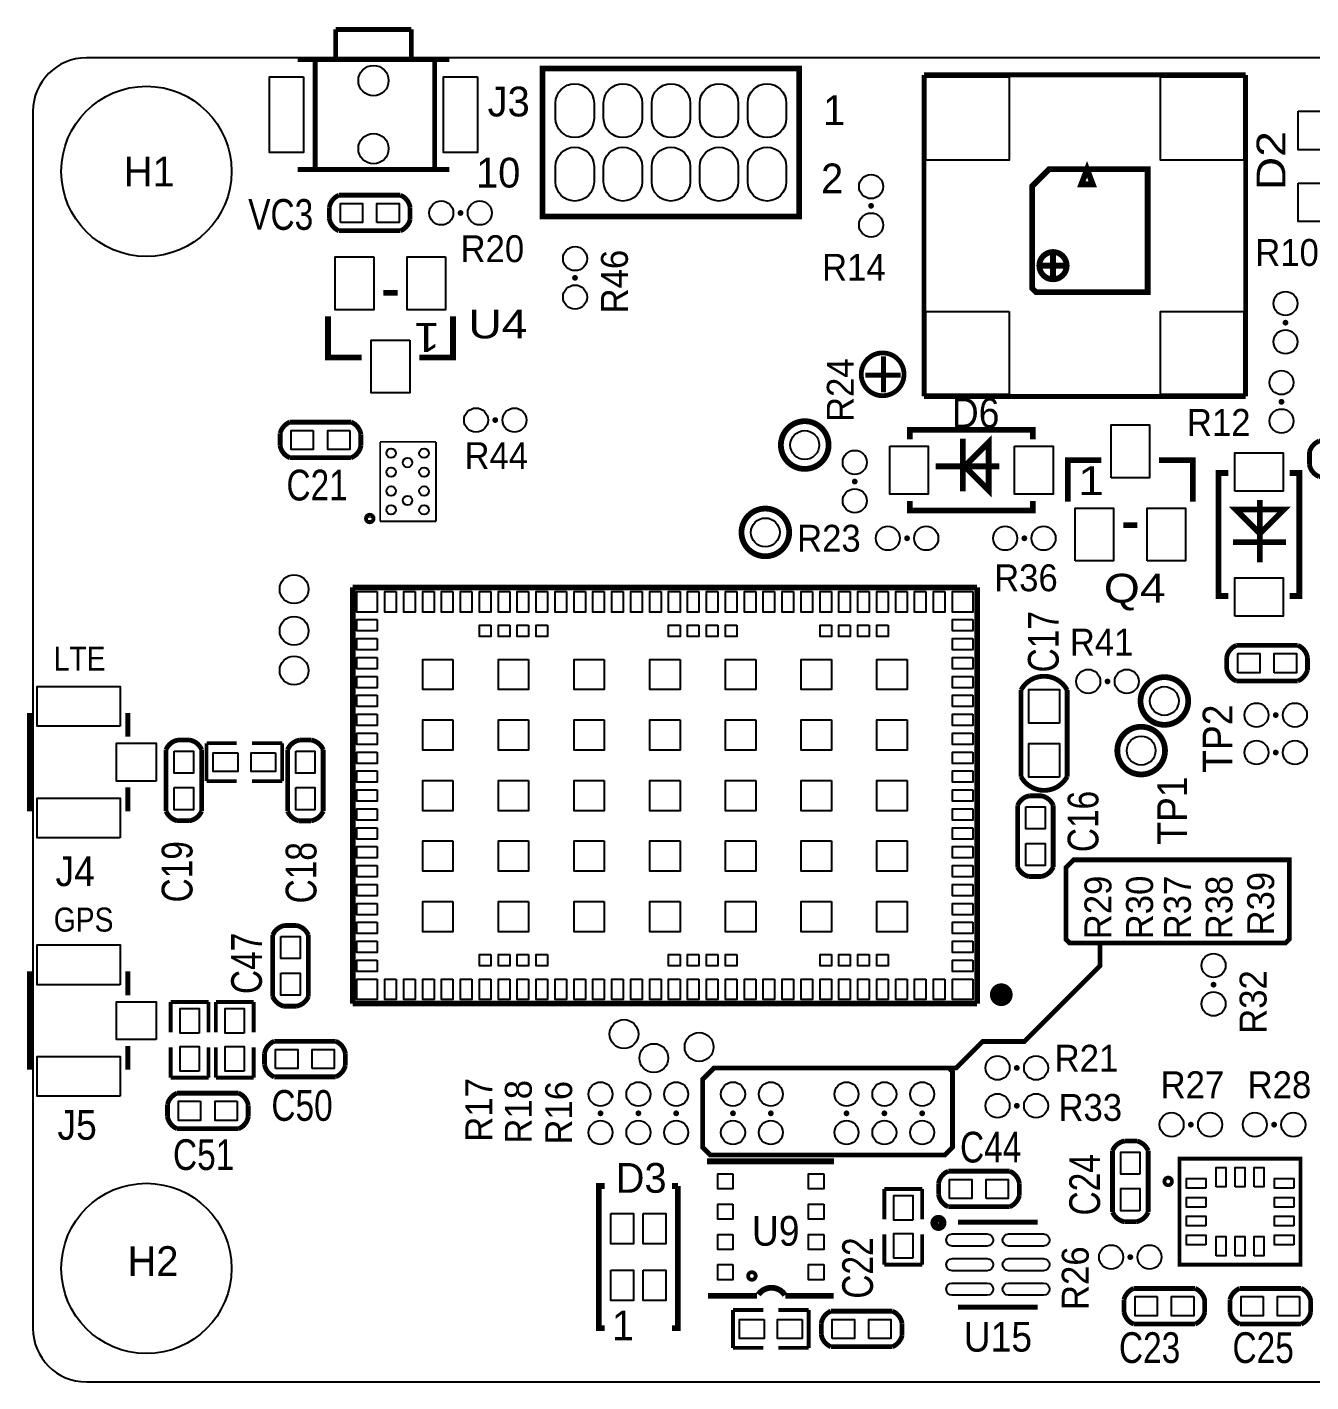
# Model space of a CAD drawing. Extents: x -0.2 to 54.2, y 0 to 35.8.
# Drawn here: x -0.15 to 33.77, y 0 to 35.81 of the extents above; entities that cross this region are included whole.
import ezdxf
from ezdxf.enums import TextEntityAlignment as Align

# ---------------------------------------------------------------- set-up
doc = ezdxf.new("R2010")
doc.units = 0
for name, color, linetype in [('BG_OUTLINE', 254, 'CONTINUOUS'), ('BG_SILKSCREEN_TOP', 6, 'CONTINUOUS'), ('PG_SILKSCREEN_TOP', 6, 'CONTINUOUS'), ('PIN_TOP', 92, 'CONTINUOUS'), ('RD_SILKSCREEN_TOP', 6, 'CONTINUOUS')]:
    doc.layers.add(name, color=color, linetype=linetype)

msp = doc.modelspace()

# ---------------------------------------------------------------- linework, layer by layer
at = {"layer": 'BG_OUTLINE'}
msp.add_lwpolyline([(1.414196, 0), (51.5858, 0, 0.414212), (52.999996, 1.414196), (52.999996, 33.58581, 0.414212), (51.5858, 35.000006), (1.414196, 35.000006, 0.414211), (0, 33.58581), (0, 1.414196, 0.414212)], format="xyb", close=True, dxfattribs=at)
at = {"layer": 'BG_SILKSCREEN_TOP', "const_width": 0.127}
for points in [[(27.299895, 13.599998), (27.499894, 13.799998), (33.199908, 13.799998), (33.199908, 11.700002), (33.099908, 11.600002), (27.399894, 11.600002), (27.299895, 11.700002), (27.299895, 13.599998)], [(24.200002, 8.300009), (24.400002, 8.300009), (25.099899, 9.000007), (26.199897, 9.000007), (28.199893, 11.000003), (28.199893, 11.600002)], [(17.69999, 8.000009), (17.69999, 6.199988), (17.89999, 5.999988), (24.100003, 5.999988), (24.300002, 6.199988), (24.300002, 8.200009), (24.200002, 8.300009), (17.999989, 8.300009), (17.69999, 8.000009)]]:
    msp.add_lwpolyline(points, dxfattribs=at)
at = {"layer": 'PG_SILKSCREEN_TOP'}
for points, const_width in [([(8.000009, 35.749992), (10.000005, 35.749992)], 0.127), ([(8.000009, 34.950095), (8.000009, 35.749992)], 0.127), ([(10.000005, 35.749992), (10.000005, 34.950095)], 0.127), ([(7.000011, 34.950095), (11.000003, 34.950095)], 0.127), ([(7.457211, 32.024599), (7.457211, 34.924695)], 0.127), ([(10.000005, 34.950095), (8.000009, 34.950095)], 0.127), ([(10.619003, 34.924695), (10.619003, 32.024599)], 0.127), ([(20.250912, 30.809209), (13.469112, 30.809209), (13.469112, 34.720809), (20.250912, 34.720809), (20.250912, 30.809209)], 0.1524), ([(23.550093, 34.549893), (32.049898, 34.549893)], 0.127), ([(23.550093, 26.050088), (23.550093, 34.549893)], 0.127), ([(32.049898, 34.549893), (32.049898, 26.050088)], 0.127), ([(11.000003, 32.049999), (7.000011, 32.049999)], 0.127), ([(26.406653, 31.507938), (26.406653, 28.907283), (26.506678, 28.807258), (29.457421, 28.807258), (29.457421, 32.058077), (26.856766, 32.058077), (26.406653, 31.607963), (26.406653, 31.507938)], 0.1524), ([(27.857018, 32.058077), (27.70698, 31.657976), (28.007056, 31.657976), (27.857018, 32.058077)], 0.1524), ([(26.956791, 29.857522), (26.956791, 29.207358)], 0.1524), ([(26.606703, 29.507434), (27.30688, 29.507434)], 0.1524), ([(9.636811, 28.7909), (9.260789, 28.7909)], 0.1524), ([(8.6868, 27.0764), (7.7978, 27.0764), (7.7978, 28.1686)], 0.1524), ([(11.0998, 28.1686), (11.0998, 27.0764), (10.2108, 27.0764)], 0.1524), ([(22.4774, 26.157809), (22.4774, 27.114094)], 0.127), ([(22.933101, 26.612901), (21.999397, 26.612901)], 0.127), ([(32.049898, 26.050088), (23.550093, 26.050088)], 0.127), ([(23.174401, 24.912803), (23.174401, 25.166803), (26.425601, 25.166803), (26.425601, 24.912803)], 0.1524), ([(10.650093, 24.849988), (9.17509, 24.849988)], 0.050013), ([(9.17509, 24.849988), (9.17509, 22.749993)], 0.050013), ([(10.650093, 22.749993), (10.650093, 24.849988)], 0.050013), ([(24.622201, 24.201603), (25.257201, 23.566603), (25.257201, 24.836603), (24.622201, 24.201603), (23.860201, 24.201603)], 0.1524), ([(24.571401, 23.541203), (24.571401, 24.938203)], 0.1524), ([(27.348993, 23.271404), (27.348993, 24.363604), (28.237993, 24.363604)], 0.1524), ([(29.761993, 24.363604), (30.650993, 24.363604), (30.650993, 23.271404)], 0.1524), ([(24.647601, 24.201603), (25.536601, 24.201603)], 0.1524), ([(31.587211, 20.774406), (31.333211, 20.774406), (31.333211, 24.025606), (31.587211, 24.025606)], 0.1524), ([(33.212811, 24.025606), (33.466811, 24.025606), (33.466811, 20.774406), (33.212811, 20.774406)], 0.1524), ([(26.425601, 23.287203), (26.425601, 23.033203), (23.174401, 23.033203), (23.174401, 23.287203)], 0.1524), ([(32.425411, 22.425406), (32.425411, 23.314406)], 0.1524), ([(32.425411, 22.425406), (33.060411, 23.060406), (31.790411, 23.060406), (32.425411, 22.425406), (32.425411, 21.663406)], 0.1524), ([(9.17509, 22.749993), (10.650093, 22.749993)], 0.050013), ([(28.812007, 22.649104), (29.188004, 22.649104)], 0.1524), ([(33.111211, 22.196806), (31.714211, 22.196806)], 0.1524), ([(8.450097, 21.00011), (8.450097, 9.999904)], 0.150089), ([(24.949912, 21.00011), (8.450097, 21.00011)], 0.150089), ([(24.949912, 9.999904), (24.949912, 21.00011)], 0.150089), ([(-0.090195, 15.083003), (-0.090195, 17.682997)], 0.127), ([(2.509799, 17.682997), (2.509799, 17.053103)], 0.127), ([(4.588002, 16.882897), (5.388102, 16.882897)], 0.100101), ([(4.588002, 15.882899), (4.588002, 16.882897)], 0.100101), ([(5.788203, 16.882897), (6.587998, 16.882897)], 0.100101), ([(6.587998, 16.882897), (6.587998, 15.882899)], 0.100101), ([(2.509799, 15.083003), (2.509799, 15.712897)], 0.127), ([(5.388102, 15.882899), (4.588002, 15.882899)], 0.100101), ([(6.587998, 15.882899), (5.788203, 15.882899)], 0.100101), ([(-0.090195, 8.250403), (-0.090195, 10.850397)], 0.127), ([(2.509799, 10.850397), (2.509799, 10.220503)], 0.127), ([(3.640099, 10.042398), (4.640097, 10.042398)], 0.100101), ([(3.640099, 9.242298), (3.640099, 10.042398)], 0.100101), ([(4.640097, 10.042398), (4.640097, 9.242298)], 0.100101), ([(4.833925, 10.042398), (5.833923, 10.042398)], 0.100101), ([(4.833925, 9.242298), (4.833925, 10.042398)], 0.100101), ([(5.833923, 10.042398), (5.833923, 9.242298)], 0.100101), ([(8.450097, 9.999904), (24.949912, 9.999904)], 0.150089), ([(2.509799, 8.250403), (2.509799, 8.880297)], 0.127), ([(3.640099, 8.042402), (3.640099, 8.842197)], 0.100101), ([(4.640097, 8.842197), (4.640097, 8.042402)], 0.100101), ([(4.833925, 8.042402), (4.833925, 8.842197)], 0.100101), ([(5.833923, 8.842197), (5.833923, 8.042402)], 0.100101), ([(4.640097, 8.042402), (3.640099, 8.042402)], 0.100101), ([(5.833923, 8.042402), (4.833925, 8.042402)], 0.100101), ([(21.171103, 5.830011), (17.810912, 5.830011)], 0.1524), ([(30.300092, 5.899988), (33.499908, 5.899988), (33.499908, 3.099994), (30.300092, 3.099994), (30.300092, 5.899988)], 0.100101), ([(15.110993, 5.17779), (14.957095, 5.17779), (14.957095, 1.422197), (15.110993, 1.422197)], 0.1524), ([(16.888993, 1.422197), (17.042892, 1.422197), (17.042892, 5.17779)], 0.1524), ([(17.042892, 5.17779), (16.888993, 5.17779)], 0.1524), ([(22.499904, 5.09999), (23.499902, 5.09999)], 0.100101), ([(22.499904, 4.29989), (22.499904, 5.09999)], 0.100101), ([(23.499902, 5.09999), (23.499902, 4.29989)], 0.100101), ([(22.499904, 3.099994), (22.499904, 3.899789)], 0.100101), ([(23.499902, 3.899789), (23.499902, 3.099994)], 0.100101), ([(24.449989, 4.223995), (26.55001, 4.223995)], 0.127), ([(23.499902, 3.099994), (22.499904, 3.099994)], 0.100101), ([(17.837099, 2.277008), (19.136004, 2.2765)], 0.1524), ([(19.885812, 2.277008), (21.158911, 2.277008)], 0.1524), ([(18.499988, 1.899895), (19.300088, 1.899895)], 0.100101), ([(18.499988, 0.899897), (18.499988, 1.899895)], 0.100101), ([(19.700189, 1.899895), (20.50001, 1.899895)], 0.100101), ([(20.50001, 1.899895), (20.50001, 0.899897)], 0.100101), ([(26.55001, 1.975993), (24.449989, 1.975993)], 0.127), ([(19.300088, 0.899897), (18.499988, 0.899897)], 0.100101), ([(20.50001, 0.899897), (19.700189, 0.899897)], 0.100101)]:
    msp.add_lwpolyline(points, dxfattribs=dict(at, const_width=const_width))
for points, const_width in [([(8.087208, 31.369889), (9.712808, 31.369889, -0.255996), (9.966808, 31.052389), (9.966808, 30.722189, -0.234208), (9.712808, 30.430089), (8.087208, 30.430089, -0.255995), (7.833208, 30.747589), (7.833208, 31.052389, -0.256001), (8.087208, 31.369889)], 0.127), ([(22.1869, 31.0896, 1.000097), (22.110725, 31.089575, 0.999903), (22.1869, 31.0896)], 0.0762), ([(11.338103, 30.899989, 0.999955), (11.261903, 30.900014, 1.000045), (11.338103, 30.899989)], 0.0762), ([(27.156842, 29.207358, 1), (26.756741, 29.80751, 1), (27.156842, 29.207358)], 0.1524), ([(14.3637, 29.1846, 1), (14.2875, 29.1846, 1), (14.3637, 29.1846)], 0.0762), ([(33.13811, 27.999995, 1.000136), (33.061885, 27.999995, 0.999864), (33.13811, 27.999995)], 0.0762), ([(23.020198, 26.635507, 0.999995), (21.888933, 26.635583, 1.000005), (23.020198, 26.635507)], 0.127), ([(33.0327, 25.908, 1.000021), (32.956475, 25.908, 0.999979), (33.0327, 25.908)], 0.0762), ([(8.41281, 24.430101), (6.78721, 24.430101, -0.255999), (6.53321, 24.747601), (6.53321, 25.077801, -0.234215), (6.78721, 25.369901), (8.41281, 25.369901, -0.255992), (8.66681, 25.052401), (8.66681, 24.747601, -0.255992), (8.41281, 24.430101)], 0.127), ([(12.2555, 25.4254, 1), (12.1793, 25.4254, 1), (12.2555, 25.4254)], 0.0762), ([(21.02673, 24.765, 1), (19.76567, 24.765, 1), (21.02673, 24.765)], 0.1524), ([(35.612807, 23.930102), (33.987207, 23.930102, -0.255998), (33.733207, 24.247602), (33.733207, 24.577802, -0.234214), (33.987207, 24.869902), (35.612807, 24.869902, -0.255993), (35.866807, 24.552402), (35.866807, 24.247602, -0.255994), (35.612807, 23.930102)], 0.127), ([(21.7551, 23.7998, 0.999903), (21.6789, 23.799825, 1.000097), (21.7551, 23.7998)], 0.0762), ([(9.001912, 22.823399, 1.000056), (8.801583, 22.823399, 0.999944), (9.001912, 22.823399)], 0.100101), ([(19.985406, 22.455657, 1), (18.724347, 22.455657, 1), (19.985406, 22.455657)], 0.1524), ([(23.138105, 22.300006, 0.999837), (23.061905, 22.300006, 1.000163), (23.138105, 22.300006)], 0.0762), ([(26.238098, 22.300006, 0.999837), (26.161898, 22.300006, 1.000163), (26.238098, 22.300006)], 0.0762), ([(31.8008, 19.4691), (33.4264, 19.4691, -0.255995), (33.6804, 19.1516), (33.6804, 18.8214, -0.234207), (33.4264, 18.5293), (31.8008, 18.5293, -0.255996), (31.5468, 18.8468), (31.5468, 19.1516, -0.256002), (31.8008, 19.4691)], 0.127), ([(27.3304, 16.002), (27.3304, 18.288, 0.599559), (26.1112, 18.288)], 0.127), ([(30.530394, 17.999989, 0.999997), (29.269614, 18.000015, 1.000003), (30.530394, 17.999989)], 0.1524), ([(26.1112, 18.288), (26.1112, 16.002, 0.599559), (27.3304, 16.002)], 0.127), ([(28.4353, 18.5166, 1), (28.3591, 18.5166, 1), (28.4353, 18.5166)], 0.0762), ([(32.8803, 17.6276, 1), (32.8041, 17.6276, 1), (32.8803, 17.6276)], 0.0762), ([(29.916603, 16.6878, 0.999992), (28.655823, 16.687825, 1.000008), (29.916603, 16.6878)], 0.1524), ([(4.4577, 16.7132), (4.4577, 15.0876, -0.255995), (4.1402, 14.8336), (3.81, 14.8336, -0.234209), (3.5179, 15.0876), (3.5179, 16.7132, -0.255996), (3.8354, 16.9672), (4.1402, 16.9672, -0.256), (4.4577, 16.7132)], 0.127), ([(7.669911, 16.712794), (7.669911, 15.087194, -0.255991), (7.352411, 14.833194), (7.022211, 14.833194, -0.234214), (6.730111, 15.087194), (6.730111, 16.712794, -0.256), (7.047611, 16.966794), (7.352411, 16.966794, -0.255995), (7.669911, 16.712794)], 0.127), ([(32.8803, 16.637, 1), (32.8041, 16.637, 1), (32.8803, 16.637)], 0.0762), ([(26.9621, 15.24), (26.9621, 13.6144, -0.255995), (26.6446, 13.3604), (26.3144, 13.3604, -0.234211), (26.0223, 13.6144), (26.0223, 15.24, -0.255996), (26.3398, 15.494), (26.6446, 15.494, -0.255998), (26.9621, 15.24)], 0.127), ([(7.2771, 11.811), (7.2771, 10.1854, -0.255997), (6.9596, 9.9314), (6.6294, 9.9314, -0.234219), (6.3373, 10.1854), (6.3373, 11.811, -0.255994), (6.6548, 12.065), (6.9596, 12.065, -0.255989), (7.2771, 11.811)], 0.127), ([(25.740106, 10.235108, 1.000037), (25.439903, 10.235057, 0.999963), (25.740106, 10.235108)], 0.299999), ([(31.238088, 10.500004, 0.999884), (31.161914, 10.500004, 1.000116), (31.238088, 10.500004)], 0.0762), ([(6.3754, 9.0043), (8.001, 9.0043, -0.255992), (8.255, 8.6868), (8.255, 8.3566, -0.234209), (8.001, 8.0645), (6.3754, 8.0645, -0.255999), (6.1214, 8.382), (6.1214, 8.6868, -0.256), (6.3754, 9.0043)], 0.127), ([(26.038099, 8.300009, 1.000102), (25.961899, 8.299983, 0.999898), (26.038099, 8.300009)], 0.0762), ([(5.4356, 6.6929), (3.81, 6.6929, -0.256002), (3.556, 7.0104), (3.556, 7.3406, -0.234214), (3.81, 7.6327), (5.4356, 7.6327, -0.255988), (5.6896, 7.3152), (5.6896, 7.0104, -0.255995), (5.4356, 6.6929)], 0.127), ([(15.038095, 7.100011, 1.000039), (14.961895, 7.099986, 0.999961), (15.038095, 7.100011)], 0.0762), ([(16.038093, 7.100011, 1.000039), (15.961919, 7.099986, 0.999961), (16.038093, 7.100011)], 0.0762), ([(17.038091, 7.100011, 1.000039), (16.961917, 7.099986, 0.999961), (17.038091, 7.100011)], 0.0762), ([(18.538088, 7.100011, 1.000039), (18.461914, 7.099986, 0.999961), (18.538088, 7.100011)], 0.0762), ([(19.538112, 7.100011, 1.000039), (19.461886, 7.099986, 0.999961), (19.538112, 7.100011)], 0.0762), ([(21.538108, 7.100011, 1.000039), (21.461882, 7.099986, 0.999961), (21.538108, 7.100011)], 0.0762), ([(22.538106, 7.100011, 1.000039), (22.461906, 7.099986, 0.999961), (22.538106, 7.100011)], 0.0762), ([(23.538104, 7.100011, 1.000039), (23.461904, 7.099986, 0.999961), (23.538104, 7.100011)], 0.0762), ([(26.038099, 7.300011, 1.00005), (25.961899, 7.299985, 0.99995), (26.038099, 7.300011)], 0.0762), ([(30.63809, 6.800012, 1.000024), (30.561915, 6.799986, 0.999976), (30.63809, 6.800012)], 0.0762), ([(32.838111, 6.800012, 1.000024), (32.761885, 6.799986, 0.999976), (32.838111, 6.800012)], 0.0762), ([(28.530093, 4.487189), (28.530093, 6.112789, -0.255997), (28.847593, 6.366789), (29.177793, 6.366789, -0.234217), (29.469893, 6.112789), (29.469893, 4.487189, -0.255994), (29.152393, 4.233189), (28.847593, 4.233189, -0.25599), (28.530093, 4.487189)], 0.127), ([(24.187201, 5.56989), (25.812801, 5.56989, -0.255998), (26.066801, 5.25239), (26.066801, 4.92219, -0.23421), (25.812801, 4.63009), (24.187201, 4.63009, -0.255993), (23.933201, 4.94759), (23.933201, 5.25239, -0.255998), (24.187201, 5.56989)], 0.127), ([(30.099991, 5.299989, 0.999979), (29.900016, 5.300015, 1.000021), (30.099991, 5.299989)], 0.100101), ([(24.041989, 4.203192, 0.999958), (23.818418, 4.203217, 1.000042), (24.041989, 4.203192)], 0.199898), ([(29.038093, 3.299993, 0.99984), (28.961918, 3.300019, 1.00016), (29.038093, 3.299993)], 0.0762), ([(19.10019, 2.799994, 1.000056), (18.89981, 2.799994, 0.999944), (19.10019, 2.799994)], 0.100101), ([(19.46341, 2.485288, 0.211301), (19.173088, 2.309012)], 0.1524), ([(19.873112, 2.291994, 0.292992), (19.46341, 2.485288)], 0.1524), ([(30.712791, 1.530096), (29.087191, 1.530096, -0.255992), (28.833191, 1.847596), (28.833191, 2.177796, -0.234211), (29.087191, 2.469896), (30.712791, 2.469896, -0.255999), (30.966791, 2.152396), (30.966791, 1.847596, -0.255997), (30.712791, 1.530096)], 0.127), ([(33.512811, 1.530096), (31.887211, 1.530096, -0.255998), (31.633211, 1.847596), (31.633211, 2.177796, -0.234217), (31.887211, 2.469896), (33.512811, 2.469896, -0.255993), (33.766811, 2.152396), (33.766811, 1.847596, -0.255991), (33.512811, 1.530096)], 0.127), ([(21.087207, 1.869897), (22.712807, 1.869897, -0.255994), (22.966807, 1.552397), (22.966807, 1.222197, -0.23421), (22.712807, 0.930097), (21.087207, 0.930097, -0.255997), (20.833207, 1.247597), (20.833207, 1.552397, -0.255998), (21.087207, 1.869897)], 0.127)]:
    msp.add_lwpolyline(points, format="xyb", dxfattribs=dict(at, const_width=const_width))
at = {"layer": 'PIN_TOP'}
for points in [[(7.14996, 34.500007), (7.14996, 32.500011), (6.250064, 32.500011), (6.250064, 34.500007)], [(11.749951, 34.500007), (11.749951, 32.500011), (10.850055, 32.500011), (10.850055, 34.500007)], [(25.799847, 34.500033), (25.799847, 32.300139), (23.599953, 32.300139), (23.599953, 34.500033)], [(32.000038, 34.500033), (32.000038, 32.300139), (29.800144, 32.300139), (29.800144, 34.500033)], [(33.431505, 33.589011), (34.828505, 33.589011), (34.828505, 32.573011), (33.431505, 32.573011)], [(33.431505, 31.688989), (34.828505, 31.688989), (34.828505, 30.672989), (33.431505, 30.672989)], [(8.125308, 30.645989), (8.125308, 31.153989), (8.709508, 31.153989), (8.709508, 30.645989)], [(9.090508, 30.645989), (9.090508, 31.153989), (9.674708, 31.153989), (9.674708, 30.645989)], [(9.006789, 29.738295), (9.006789, 28.341295), (7.990789, 28.341295), (7.990789, 29.738295)], [(10.906811, 29.738295), (10.906811, 28.341295), (9.890811, 28.341295), (9.890811, 29.738295)], [(25.799847, 28.299842), (25.799847, 26.099948), (23.599953, 26.099948), (23.599953, 28.299842)], [(32.000038, 28.299842), (32.000038, 26.099948), (29.800144, 26.099948), (29.800144, 28.299842)], [(9.9568, 27.538705), (9.9568, 26.141705), (8.9408, 26.141705), (8.9408, 27.538705)], [(7.40951, 25.154001), (7.40951, 24.646001), (6.82531, 24.646001), (6.82531, 25.154001)], [(8.37471, 25.154001), (8.37471, 24.646001), (7.79051, 24.646001), (7.79051, 25.154001)], [(28.491993, 23.901298), (28.491993, 25.298298), (29.507993, 25.298298), (29.507993, 23.901298)], [(22.641001, 24.735003), (23.657001, 24.735003), (23.657001, 23.465003), (22.641001, 23.465003)], [(25.943001, 24.735003), (26.959001, 24.735003), (26.959001, 23.465003), (25.943001, 23.465003)], [(31.765011, 23.543006), (31.765011, 24.559006), (33.035011, 24.559006), (33.035011, 23.543006)], [(27.541982, 21.701709), (27.541982, 23.098709), (28.557982, 23.098709), (28.557982, 21.701709)], [(29.442004, 21.701709), (29.442004, 23.098709), (30.458004, 23.098709), (30.458004, 21.701709)], [(31.765011, 20.241006), (31.765011, 21.257006), (33.035011, 21.257006), (33.035011, 20.241006)], [(9.100083, 20.8899), (9.100083, 20.349896), (8.560079, 20.349896), (8.560079, 20.8899)], [(9.600095, 20.8899), (9.600095, 20.349896), (9.300096, 20.349896), (9.300096, 20.8899)], [(10.099992, 20.8899), (10.099992, 20.349896), (9.799993, 20.349896), (9.799993, 20.8899)], [(10.600093, 20.8899), (10.600093, 20.349896), (10.300094, 20.349896), (10.300094, 20.8899)], [(11.099889, 20.8899), (11.099889, 20.349896), (10.799889, 20.349896), (10.799889, 20.8899)], [(11.600091, 20.8899), (11.600091, 20.349896), (11.300092, 20.349896), (11.300092, 20.8899)], [(12.099887, 20.8899), (12.099887, 20.349896), (11.799887, 20.349896), (11.799887, 20.8899)], [(12.600089, 20.8899), (12.600089, 20.349896), (12.30009, 20.349896), (12.30009, 20.8899)], [(13.099885, 20.8899), (13.099885, 20.349896), (12.799886, 20.349896), (12.799886, 20.8899)], [(13.600087, 20.8899), (13.600087, 20.349896), (13.300088, 20.349896), (13.300088, 20.8899)], [(14.099883, 20.8899), (14.099883, 20.349896), (13.799884, 20.349896), (13.799884, 20.8899)], [(14.600085, 20.8899), (14.600085, 20.349896), (14.300086, 20.349896), (14.300086, 20.8899)], [(15.099881, 20.8899), (15.099881, 20.349896), (14.799882, 20.349896), (14.799882, 20.8899)], [(15.600083, 20.8899), (15.600083, 20.349896), (15.300084, 20.349896), (15.300084, 20.8899)], [(16.099904, 20.8899), (16.099904, 20.349896), (15.799905, 20.349896), (15.799905, 20.8899)], [(16.600081, 20.8899), (16.600081, 20.349896), (16.300082, 20.349896), (16.300082, 20.8899)], [(17.099902, 20.8899), (17.099902, 20.349896), (16.799903, 20.349896), (16.799903, 20.8899)], [(17.600079, 20.8899), (17.600079, 20.349896), (17.30008, 20.349896), (17.30008, 20.8899)], [(18.0999, 20.8899), (18.0999, 20.349896), (17.799901, 20.349896), (17.799901, 20.8899)], [(18.600102, 20.8899), (18.600102, 20.349896), (18.300103, 20.349896), (18.300103, 20.8899)], [(19.099898, 20.8899), (19.099898, 20.349896), (18.799899, 20.349896), (18.799899, 20.8899)], [(19.600101, 20.8899), (19.600101, 20.349896), (19.300101, 20.349896), (19.300101, 20.8899)], [(20.099896, 20.8899), (20.099896, 20.349896), (19.799897, 20.349896), (19.799897, 20.8899)], [(20.600099, 20.8899), (20.600099, 20.349896), (20.300099, 20.349896), (20.300099, 20.8899)], [(21.099894, 20.8899), (21.099894, 20.349896), (20.799895, 20.349896), (20.799895, 20.8899)], [(21.600096, 20.8899), (21.600096, 20.349896), (21.300097, 20.349896), (21.300097, 20.8899)], [(22.099892, 20.8899), (22.099892, 20.349896), (21.799893, 20.349896), (21.799893, 20.8899)], [(22.600095, 20.8899), (22.600095, 20.349896), (22.300095, 20.349896), (22.300095, 20.8899)], [(23.09989, 20.8899), (23.09989, 20.349896), (22.799891, 20.349896), (22.799891, 20.8899)], [(23.599991, 20.8899), (23.599991, 20.349896), (23.299991, 20.349896), (23.299991, 20.8899)], [(24.099888, 20.8899), (24.099888, 20.349896), (23.799889, 20.349896), (23.799889, 20.8899)], [(24.839905, 20.8899), (24.839905, 20.349896), (24.299901, 20.349896), (24.299901, 20.8899)], [(9.100083, 20.150087), (9.100083, 19.850087), (8.560079, 19.850087), (8.560079, 20.150087)], [(24.839905, 20.149883), (24.839905, 19.849884), (24.299901, 19.849884), (24.299901, 20.149883)], [(12.099887, 19.999998), (12.099887, 19.699999), (11.799887, 19.699999), (11.799887, 19.999998)], [(12.600089, 19.999998), (12.600089, 19.699999), (12.30009, 19.699999), (12.30009, 19.999998)], [(13.099885, 19.999998), (13.099885, 19.699999), (12.799886, 19.699999), (12.799886, 19.999998)], [(13.600087, 19.999998), (13.600087, 19.699999), (13.300088, 19.699999), (13.300088, 19.999998)], [(17.099902, 19.999998), (17.099902, 19.699999), (16.799903, 19.699999), (16.799903, 19.999998)], [(17.600079, 19.999998), (17.600079, 19.699999), (17.30008, 19.699999), (17.30008, 19.999998)], [(18.0999, 19.999998), (18.0999, 19.699999), (17.799901, 19.699999), (17.799901, 19.999998)], [(18.600102, 19.999998), (18.600102, 19.699999), (18.300103, 19.699999), (18.300103, 19.999998)], [(21.099894, 19.999998), (21.099894, 19.699999), (20.799895, 19.699999), (20.799895, 19.999998)], [(21.600096, 19.999998), (21.600096, 19.699999), (21.300097, 19.699999), (21.300097, 19.999998)], [(22.099892, 19.999998), (22.099892, 19.699999), (21.799893, 19.699999), (21.799893, 19.999998)], [(22.600095, 19.999998), (22.600095, 19.699999), (22.300095, 19.699999), (22.300095, 19.999998)], [(9.100083, 19.649986), (9.100083, 19.349987), (8.560079, 19.349987), (8.560079, 19.649986)], [(24.839905, 19.649986), (24.839905, 19.349987), (24.299901, 19.349987), (24.299901, 19.649986)], [(9.100083, 19.150089), (9.100083, 18.850089), (8.560079, 18.850089), (8.560079, 19.150089)], [(11.100054, 19.099936), (11.100054, 18.299836), (10.299954, 18.299836), (10.299954, 19.099936)], [(13.10005, 19.099936), (13.10005, 18.299836), (12.29995, 18.299836), (12.29995, 19.099936)], [(15.100046, 19.099936), (15.100046, 18.299836), (14.299946, 18.299836), (14.299946, 19.099936)], [(17.100042, 19.099936), (17.100042, 18.299836), (16.299942, 18.299836), (16.299942, 19.099936)], [(19.100038, 19.099936), (19.100038, 18.299836), (18.299938, 18.299836), (18.299938, 19.099936)], [(21.100034, 19.099936), (21.100034, 18.299836), (20.299934, 18.299836), (20.299934, 19.099936)], [(23.10003, 19.099936), (23.10003, 18.299836), (22.29993, 18.299836), (22.29993, 19.099936)], [(24.839905, 19.149886), (24.839905, 18.849886), (24.299901, 18.849886), (24.299901, 19.149886)], [(31.8389, 18.7452), (31.8389, 19.2532), (32.4231, 19.2532), (32.4231, 18.7452)], [(32.8041, 18.7452), (32.8041, 19.2532), (33.3883, 19.2532), (33.3883, 18.7452)], [(9.100083, 18.649988), (9.100083, 18.349989), (8.560079, 18.349989), (8.560079, 18.649988)], [(24.839905, 18.649988), (24.839905, 18.349989), (24.299901, 18.349989), (24.299901, 18.649988)], [(2.309749, 17.332998), (0.109855, 17.332998), (0.109855, 18.383009), (2.309749, 18.383009)], [(27.1272, 17.4117), (26.3144, 17.4117), (26.3144, 18.3007), (27.1272, 18.3007)], [(9.100083, 18.150091), (9.100083, 17.850091), (8.560079, 17.850091), (8.560079, 18.150091)], [(24.839905, 18.149887), (24.839905, 17.849888), (24.299901, 17.849888), (24.299901, 18.149887)], [(9.100083, 17.64999), (9.100083, 17.349991), (8.560079, 17.349991), (8.560079, 17.64999)], [(24.839905, 17.64999), (24.839905, 17.349991), (24.299901, 17.349991), (24.299901, 17.64999)], [(11.100054, 17.49994), (11.100054, 16.69984), (10.299954, 16.69984), (10.299954, 17.49994)], [(13.10005, 17.49994), (13.10005, 16.69984), (12.29995, 16.69984), (12.29995, 17.49994)], [(15.100046, 17.49994), (15.100046, 16.69984), (14.299946, 16.69984), (14.299946, 17.49994)], [(17.100042, 17.49994), (17.100042, 16.69984), (16.299942, 16.69984), (16.299942, 17.49994)], [(19.100038, 17.49994), (19.100038, 16.69984), (18.299938, 16.69984), (18.299938, 17.49994)], [(21.100034, 17.49994), (21.100034, 16.69984), (20.299934, 16.69984), (20.299934, 17.49994)], [(23.10003, 17.49994), (23.10003, 16.69984), (22.29993, 16.69984), (22.29993, 17.49994)], [(3.259798, 15.883001), (2.209787, 15.883001), (2.209787, 16.882999), (3.259798, 16.882999)], [(9.100083, 17.150093), (9.100083, 16.850093), (8.560079, 16.850093), (8.560079, 17.150093)], [(24.839905, 17.14989), (24.839905, 16.84989), (24.299901, 16.84989), (24.299901, 17.14989)], [(27.1272, 15.9893), (26.3144, 15.9893), (26.3144, 16.8783), (27.1272, 16.8783)], [(3.7338, 16.6751), (4.2418, 16.6751), (4.2418, 16.0909), (3.7338, 16.0909)], [(5.412905, 16.63305), (5.412905, 16.13295), (4.762894, 16.13295), (4.762894, 16.63305)], [(6.413106, 16.63305), (6.413106, 16.13295), (5.763095, 16.13295), (5.763095, 16.63305)], [(6.946011, 16.674694), (7.454011, 16.674694), (7.454011, 16.090494), (6.946011, 16.090494)], [(9.100083, 16.649992), (9.100083, 16.349993), (8.560079, 16.349993), (8.560079, 16.649992)], [(24.839905, 16.649992), (24.839905, 16.349993), (24.299901, 16.349993), (24.299901, 16.649992)], [(9.100083, 16.149891), (9.100083, 15.849892), (8.560079, 15.849892), (8.560079, 16.149891)], [(24.839905, 16.149891), (24.839905, 15.849892), (24.299901, 15.849892), (24.299901, 16.149891)], [(11.100054, 15.900044), (11.100054, 15.099944), (10.299954, 15.099944), (10.299954, 15.900044)], [(13.10005, 15.900044), (13.10005, 15.099944), (12.29995, 15.099944), (12.29995, 15.900044)], [(15.100046, 15.900044), (15.100046, 15.099944), (14.299946, 15.099944), (14.299946, 15.900044)], [(17.100042, 15.900044), (17.100042, 15.099944), (16.299942, 15.099944), (16.299942, 15.900044)], [(19.100038, 15.900044), (19.100038, 15.099944), (18.299938, 15.099944), (18.299938, 15.900044)], [(21.100034, 15.900044), (21.100034, 15.099944), (20.299934, 15.099944), (20.299934, 15.900044)], [(23.10003, 15.900044), (23.10003, 15.099944), (22.29993, 15.099944), (22.29993, 15.900044)], [(2.309749, 14.382991), (0.109855, 14.382991), (0.109855, 15.433002), (2.309749, 15.433002)], [(3.7338, 15.7099), (4.2418, 15.7099), (4.2418, 15.1257), (3.7338, 15.1257)], [(6.946011, 15.709494), (7.454011, 15.709494), (7.454011, 15.125294), (6.946011, 15.125294)], [(9.100083, 15.649994), (9.100083, 15.349995), (8.560079, 15.349995), (8.560079, 15.649994)], [(24.839905, 15.649994), (24.839905, 15.349995), (24.299901, 15.349995), (24.299901, 15.649994)], [(9.100083, 15.150097), (9.100083, 14.850097), (8.560079, 14.850097), (8.560079, 15.150097)], [(24.839905, 15.149893), (24.839905, 14.849894), (24.299901, 14.849894), (24.299901, 15.149893)], [(26.2382, 15.2019), (26.7462, 15.2019), (26.7462, 14.6177), (26.2382, 14.6177)], [(9.100083, 14.649996), (9.100083, 14.349997), (8.560079, 14.349997), (8.560079, 14.649996)], [(24.839905, 14.649996), (24.839905, 14.349997), (24.299901, 14.349997), (24.299901, 14.649996)], [(9.100083, 14.149896), (9.100083, 13.849896), (8.560079, 13.849896), (8.560079, 14.149896)], [(11.100054, 14.300149), (11.100054, 13.500049), (10.299954, 13.500049), (10.299954, 14.300149)], [(13.10005, 14.300149), (13.10005, 13.500049), (12.29995, 13.500049), (12.29995, 14.300149)], [(15.100046, 14.300149), (15.100046, 13.500049), (14.299946, 13.500049), (14.299946, 14.300149)], [(17.100042, 14.300149), (17.100042, 13.500049), (16.299942, 13.500049), (16.299942, 14.300149)], [(19.100038, 14.300149), (19.100038, 13.500049), (18.299938, 13.500049), (18.299938, 14.300149)], [(21.100034, 14.300149), (21.100034, 13.500049), (20.299934, 13.500049), (20.299934, 14.300149)], [(23.10003, 14.300149), (23.10003, 13.500049), (22.29993, 13.500049), (22.29993, 14.300149)], [(24.839905, 14.149896), (24.839905, 13.849896), (24.299901, 13.849896), (24.299901, 14.149896)], [(26.2382, 14.2367), (26.7462, 14.2367), (26.7462, 13.6525), (26.2382, 13.6525)], [(9.100083, 13.649998), (9.100083, 13.349999), (8.560079, 13.349999), (8.560079, 13.649998)], [(24.839905, 13.649998), (24.839905, 13.349999), (24.299901, 13.349999), (24.299901, 13.649998)], [(9.100083, 13.149897), (9.100083, 12.849898), (8.560079, 12.849898), (8.560079, 13.149897)], [(24.839905, 13.149897), (24.839905, 12.849898), (24.299901, 12.849898), (24.299901, 13.149897)], [(9.100083, 12.65), (9.100083, 12.350001), (8.560079, 12.350001), (8.560079, 12.65)], [(11.100054, 12.700152), (11.100054, 11.900052), (10.299954, 11.900052), (10.299954, 12.700152)], [(13.10005, 12.700152), (13.10005, 11.900052), (12.29995, 11.900052), (12.29995, 12.700152)], [(15.100046, 12.700152), (15.100046, 11.900052), (14.299946, 11.900052), (14.299946, 12.700152)], [(17.100042, 12.700152), (17.100042, 11.900052), (16.299942, 11.900052), (16.299942, 12.700152)], [(19.100038, 12.700152), (19.100038, 11.900052), (18.299938, 11.900052), (18.299938, 12.700152)], [(21.100034, 12.700152), (21.100034, 11.900052), (20.299934, 11.900052), (20.299934, 12.700152)], [(23.10003, 12.700152), (23.10003, 11.900052), (22.29993, 11.900052), (22.29993, 12.700152)], [(24.839905, 12.65), (24.839905, 12.350001), (24.299901, 12.350001), (24.299901, 12.65)], [(9.100083, 12.149899), (9.100083, 11.8499), (8.560079, 11.8499), (8.560079, 12.149899)], [(24.839905, 12.149899), (24.839905, 11.8499), (24.299901, 11.8499), (24.299901, 12.149899)], [(2.309749, 10.500398), (0.109855, 10.500398), (0.109855, 11.550409), (2.309749, 11.550409)], [(6.5532, 11.7729), (7.0612, 11.7729), (7.0612, 11.1887), (6.5532, 11.1887)], [(9.100083, 11.650002), (9.100083, 11.350003), (8.560079, 11.350003), (8.560079, 11.650002)], [(24.839905, 11.650002), (24.839905, 11.350003), (24.299901, 11.350003), (24.299901, 11.650002)], [(9.100083, 11.149902), (9.100083, 10.849902), (8.560079, 10.849902), (8.560079, 11.149902)], [(12.099887, 11.29999), (12.099887, 10.999991), (11.799887, 10.999991), (11.799887, 11.29999)], [(12.600089, 11.29999), (12.600089, 10.999991), (12.30009, 10.999991), (12.30009, 11.29999)], [(13.099885, 11.29999), (13.099885, 10.999991), (12.799886, 10.999991), (12.799886, 11.29999)], [(13.600087, 11.29999), (13.600087, 10.999991), (13.300088, 10.999991), (13.300088, 11.29999)], [(17.099902, 11.29999), (17.099902, 10.999991), (16.799903, 10.999991), (16.799903, 11.29999)], [(17.600079, 11.29999), (17.600079, 10.999991), (17.30008, 10.999991), (17.30008, 11.29999)], [(18.0999, 11.29999), (18.0999, 10.999991), (17.799901, 10.999991), (17.799901, 11.29999)], [(18.600102, 11.29999), (18.600102, 10.999991), (18.300103, 10.999991), (18.300103, 11.29999)], [(21.099894, 11.29999), (21.099894, 10.999991), (20.799895, 10.999991), (20.799895, 11.29999)], [(21.600096, 11.29999), (21.600096, 10.999991), (21.300097, 10.999991), (21.300097, 11.29999)], [(22.099892, 11.29999), (22.099892, 10.999991), (21.799893, 10.999991), (21.799893, 11.29999)], [(22.600095, 11.29999), (22.600095, 10.999991), (22.300095, 10.999991), (22.300095, 11.29999)], [(24.839905, 11.149902), (24.839905, 10.849902), (24.299901, 10.849902), (24.299901, 11.149902)], [(6.5532, 10.8077), (7.0612, 10.8077), (7.0612, 10.2235), (6.5532, 10.2235)], [(9.100083, 10.650093), (9.100083, 10.110089), (8.560079, 10.110089), (8.560079, 10.650093)], [(9.600095, 10.650093), (9.600095, 10.110089), (9.300096, 10.110089), (9.300096, 10.650093)], [(10.099992, 10.650093), (10.099992, 10.110089), (9.799993, 10.110089), (9.799993, 10.650093)], [(10.600093, 10.650093), (10.600093, 10.110089), (10.300094, 10.110089), (10.300094, 10.650093)], [(11.099889, 10.650093), (11.099889, 10.110089), (10.799889, 10.110089), (10.799889, 10.650093)], [(11.600091, 10.650093), (11.600091, 10.110089), (11.300092, 10.110089), (11.300092, 10.650093)], [(12.099887, 10.650093), (12.099887, 10.110089), (11.799887, 10.110089), (11.799887, 10.650093)], [(12.600089, 10.650093), (12.600089, 10.110089), (12.30009, 10.110089), (12.30009, 10.650093)], [(13.099885, 10.650093), (13.099885, 10.110089), (12.799886, 10.110089), (12.799886, 10.650093)], [(13.600087, 10.650093), (13.600087, 10.110089), (13.300088, 10.110089), (13.300088, 10.650093)], [(14.099883, 10.650093), (14.099883, 10.110089), (13.799884, 10.110089), (13.799884, 10.650093)], [(14.600085, 10.650093), (14.600085, 10.110089), (14.300086, 10.110089), (14.300086, 10.650093)], [(15.099881, 10.650093), (15.099881, 10.110089), (14.799882, 10.110089), (14.799882, 10.650093)], [(15.600083, 10.650093), (15.600083, 10.110089), (15.300084, 10.110089), (15.300084, 10.650093)], [(16.099904, 10.650093), (16.099904, 10.110089), (15.799905, 10.110089), (15.799905, 10.650093)], [(16.600081, 10.650093), (16.600081, 10.110089), (16.300082, 10.110089), (16.300082, 10.650093)], [(17.099902, 10.650093), (17.099902, 10.110089), (16.799903, 10.110089), (16.799903, 10.650093)], [(17.600079, 10.650093), (17.600079, 10.110089), (17.30008, 10.110089), (17.30008, 10.650093)], [(18.0999, 10.650093), (18.0999, 10.110089), (17.799901, 10.110089), (17.799901, 10.650093)], [(18.600102, 10.650093), (18.600102, 10.110089), (18.300103, 10.110089), (18.300103, 10.650093)], [(19.099898, 10.650093), (19.099898, 10.110089), (18.799899, 10.110089), (18.799899, 10.650093)], [(19.600101, 10.650093), (19.600101, 10.110089), (19.300101, 10.110089), (19.300101, 10.650093)], [(20.099896, 10.650093), (20.099896, 10.110089), (19.799897, 10.110089), (19.799897, 10.650093)], [(20.600099, 10.650093), (20.600099, 10.110089), (20.300099, 10.110089), (20.300099, 10.650093)], [(21.099894, 10.650093), (21.099894, 10.110089), (20.799895, 10.110089), (20.799895, 10.650093)], [(21.600096, 10.650093), (21.600096, 10.110089), (21.300097, 10.110089), (21.300097, 10.650093)], [(22.099892, 10.650093), (22.099892, 10.110089), (21.799893, 10.110089), (21.799893, 10.650093)], [(22.600095, 10.650093), (22.600095, 10.110089), (22.300095, 10.110089), (22.300095, 10.650093)], [(23.09989, 10.650093), (23.09989, 10.110089), (22.799891, 10.110089), (22.799891, 10.650093)], [(23.599991, 10.650093), (23.599991, 10.110089), (23.299991, 10.110089), (23.299991, 10.650093)], [(24.099888, 10.650093), (24.099888, 10.110089), (23.799889, 10.110089), (23.799889, 10.650093)], [(24.839905, 10.650093), (24.839905, 10.110089), (24.299901, 10.110089), (24.299901, 10.650093)], [(3.259798, 9.050401), (2.209787, 9.050401), (2.209787, 10.050399), (3.259798, 10.050399)], [(4.39025, 9.217495), (3.89015, 9.217495), (3.89015, 9.867506), (4.39025, 9.867506)], [(5.58405, 9.217495), (5.08395, 9.217495), (5.08395, 9.867506), (5.58405, 9.867506)], [(2.309749, 7.550391), (0.109855, 7.550391), (0.109855, 8.600402), (2.309749, 8.600402)], [(4.39025, 8.217294), (3.89015, 8.217294), (3.89015, 8.867305), (4.39025, 8.867305)], [(5.58405, 8.217294), (5.08395, 8.217294), (5.08395, 8.867305), (5.58405, 8.867305)], [(6.4135, 8.2804), (6.4135, 8.7884), (6.9977, 8.7884), (6.9977, 8.2804)], [(7.3787, 8.2804), (7.3787, 8.7884), (7.9629, 8.7884), (7.9629, 8.2804)], [(4.4323, 7.4168), (4.4323, 6.9088), (3.8481, 6.9088), (3.8481, 7.4168)], [(5.3975, 7.4168), (5.3975, 6.9088), (4.8133, 6.9088), (4.8133, 7.4168)], [(29.253993, 5.490489), (28.745993, 5.490489), (28.745993, 6.074689), (29.253993, 6.074689)], [(18.500115, 5.499887), (18.500115, 5.099888), (18.100116, 5.099888), (18.100116, 5.499887)], [(20.899907, 5.499887), (20.899907, 5.099888), (20.499908, 5.099888), (20.499908, 5.499887)], [(30.991404, 5.123078), (30.483404, 5.123078), (30.483404, 5.377078), (30.991404, 5.377078)], [(31.272912, 5.158588), (31.272912, 5.666588), (31.526912, 5.666588), (31.526912, 5.158588)], [(31.773012, 5.158588), (31.773012, 5.666588), (32.027012, 5.666588), (32.027012, 5.158588)], [(32.273113, 5.158588), (32.273113, 5.666588), (32.527113, 5.666588), (32.527113, 5.158588)], [(33.316621, 5.123078), (32.808621, 5.123078), (32.808621, 5.377078), (33.316621, 5.377078)], [(24.225301, 4.84599), (24.225301, 5.35399), (24.809501, 5.35399), (24.809501, 4.84599)], [(25.190501, 4.84599), (25.190501, 5.35399), (25.774701, 5.35399), (25.774701, 4.84599)], [(29.253993, 4.525289), (28.745993, 4.525289), (28.745993, 5.109489), (29.253993, 5.109489)], [(18.500115, 4.699991), (18.500115, 4.299991), (18.100116, 4.299991), (18.100116, 4.699991)], [(20.899907, 4.699991), (20.899907, 4.299991), (20.499908, 4.299991), (20.499908, 4.699991)], [(23.250055, 4.275087), (22.749955, 4.275087), (22.749955, 4.925098), (23.250055, 4.925098)], [(30.991404, 4.622902), (30.483404, 4.622902), (30.483404, 4.876902), (30.991404, 4.876902)], [(33.316621, 4.622902), (32.808621, 4.622902), (32.808621, 4.876902), (33.316621, 4.876902)], [(15.275154, 4.450131), (15.875051, 4.450131), (15.875051, 3.650031), (15.275154, 3.650031)], [(16.124936, 4.450131), (16.724833, 4.450131), (16.724833, 3.650031), (16.124936, 3.650031)], [(30.991404, 4.12308), (30.483404, 4.12308), (30.483404, 4.37708), (30.991404, 4.37708)], [(33.316621, 4.12308), (32.808621, 4.12308), (32.808621, 4.37708), (33.316621, 4.37708)], [(18.500115, 3.899992), (18.500115, 3.499993), (18.100116, 3.499993), (18.100116, 3.899992)], [(20.899907, 3.899992), (20.899907, 3.499993), (20.499908, 3.499993), (20.499908, 3.899992)], [(23.250055, 3.274885), (22.749955, 3.274885), (22.749955, 3.924897), (23.250055, 3.924897)], [(30.991404, 3.622904), (30.483404, 3.622904), (30.483404, 3.876904), (30.991404, 3.876904)], [(31.272912, 3.333394), (31.272912, 3.841394), (31.526912, 3.841394), (31.526912, 3.333394)], [(31.773012, 3.333394), (31.773012, 3.841394), (32.027012, 3.841394), (32.027012, 3.333394)], [(32.273113, 3.333394), (32.273113, 3.841394), (32.527113, 3.841394), (32.527113, 3.333394)], [(33.316621, 3.622904), (32.808621, 3.622904), (32.808621, 3.876904), (33.316621, 3.876904)], [(15.275154, 2.949956), (15.875051, 2.949956), (15.875051, 2.149856), (15.275154, 2.149856)], [(16.124936, 2.949956), (16.724833, 2.949956), (16.724833, 2.149856), (16.124936, 2.149856)], [(18.500115, 3.100095), (18.500115, 2.700096), (18.100116, 2.700096), (18.100116, 3.100095)], [(20.899907, 3.100095), (20.899907, 2.700096), (20.499908, 2.700096), (20.499908, 3.100095)], [(29.709491, 2.253996), (29.709491, 1.745996), (29.125291, 1.745996), (29.125291, 2.253996)], [(30.674691, 2.253996), (30.674691, 1.745996), (30.090491, 1.745996), (30.090491, 2.253996)], [(32.509511, 2.253996), (32.509511, 1.745996), (31.925311, 1.745996), (31.925311, 2.253996)], [(33.474711, 2.253996), (33.474711, 1.745996), (32.890511, 1.745996), (32.890511, 2.253996)], [(19.324917, 1.650048), (19.324917, 1.149947), (18.674905, 1.149947), (18.674905, 1.650048)], [(20.325118, 1.650048), (20.325118, 1.149947), (19.675107, 1.149947), (19.675107, 1.650048)], [(21.125307, 1.145997), (21.125307, 1.653997), (21.709507, 1.653997), (21.709507, 1.145997)], [(22.090507, 1.145997), (22.090507, 1.653997), (22.674707, 1.653997), (22.674707, 1.145997)]]:
    msp.add_lwpolyline(points, close=True, dxfattribs=at)
for points in [[(14.828012, 33.806409), (14.828012, 33.400009, -1), (13.812012, 33.400009), (13.812012, 33.806409, -1)], [(16.098012, 33.806409), (16.098012, 33.400009, -1), (15.082012, 33.400009), (15.082012, 33.806409, -1)], [(17.368012, 33.806409), (17.368012, 33.400009, -1), (16.352012, 33.400009), (16.352012, 33.806409, -1)], [(18.638012, 33.806409), (18.638012, 33.400009, -1), (17.622012, 33.400009), (17.622012, 33.806409, -1)], [(19.908012, 33.806409), (19.908012, 33.400009, -1), (18.892012, 33.400009), (18.892012, 33.806409, -1)], [(13.812012, 31.723609), (13.812012, 32.130009, -1), (14.828012, 32.130009), (14.828012, 31.723609, -1)], [(15.082012, 31.723609), (15.082012, 32.130009, -1), (16.098012, 32.130009), (16.098012, 31.723609, -1)], [(16.352012, 31.723609), (16.352012, 32.130009, -1), (17.368012, 32.130009), (17.368012, 31.723609, -1)], [(17.622012, 31.723609), (17.622012, 32.130009, -1), (18.638012, 32.130009), (18.638012, 31.723609, -1)], [(18.892012, 31.723609), (18.892012, 32.130009, -1), (19.908012, 32.130009), (19.908012, 31.723609, -1)], [(25.214986, 3.590011), (24.294998, 3.590011, -1), (24.294998, 3.91), (25.214986, 3.91, -1)], [(25.785013, 3.91), (26.705001, 3.91, -1), (26.705001, 3.590011), (25.785013, 3.590011, -1)], [(25.214986, 2.939999), (24.294998, 2.939999, -1), (24.294998, 3.259988), (25.214986, 3.259988, -1)], [(25.785013, 3.259988), (26.705001, 3.259988, -1), (26.705001, 2.939999), (25.785013, 2.939999, -1)], [(25.214986, 2.289988), (24.294998, 2.289988, -1), (24.294998, 2.609977), (25.214986, 2.609977, -1)], [(25.785013, 2.609977), (26.705001, 2.609977, -1), (26.705001, 2.289988), (25.785013, 2.289988, -1)]]:
    msp.add_lwpolyline(points, format="xyb", close=True, dxfattribs=at)
for centre, radius in [((9.000007, 34.399906), 0.40005), ((2.999994, 32.000012), 2.250046), ((9.000007, 32.600113), 0.40005), ((22.1488, 31.5976), 0.3175), ((10.792003, 30.899989), 0.3175), ((11.808003, 30.899989), 0.3175), ((22.1488, 30.5816), 0.3175), ((14.3256, 29.6926), 0.3175), ((14.3256, 28.6766), 0.3175), ((33.10001, 28.507995), 0.3175), ((33.10001, 27.491995), 0.3175), ((32.9946, 26.416), 0.3175), ((11.7094, 25.4254), 0.3175), ((12.7254, 25.4254), 0.3175), ((32.9946, 25.4), 0.3175), ((20.3962, 24.765), 0.381), ((9.464904, 24.550091), 0.124955), ((9.900006, 24.299901), 0.124955), ((10.335108, 24.550091), 0.124955), ((21.717, 24.3078), 0.3175), ((9.464904, 24.049914), 0.124955), ((10.335108, 24.049914), 0.124955), ((9.464904, 23.550093), 0.124955), ((10.335108, 23.550093), 0.124955), ((9.900006, 23.299903), 0.124955), ((21.717, 23.2918), 0.3175), ((9.464904, 23.049916), 0.124955), ((10.335108, 23.049916), 0.124955), ((19.354876, 22.455657), 0.381), ((22.592005, 22.300006), 0.3175), ((23.608005, 22.300006), 0.3175), ((25.691998, 22.300006), 0.3175), ((26.707998, 22.300006), 0.3175), ((6.901739, 20.955279), 0.381), ((6.901739, 19.855002), 0.381), ((6.901739, 18.804738), 0.381), ((27.8892, 18.5166), 0.3175), ((28.9052, 18.5166), 0.3175), ((29.899991, 17.999989), 0.381), ((32.3342, 17.6276), 0.3175), ((33.3502, 17.6276), 0.3175), ((29.2862, 16.6878), 0.381), ((32.3342, 16.637), 0.3175), ((33.3502, 16.637), 0.3175), ((31.199988, 11.008004), 0.3175), ((31.199988, 9.992004), 0.3175), ((15.621, 9.1948), 0.381), ((17.604435, 8.85223), 0.381), ((16.4084, 8.5598), 0.381), ((25.491999, 8.300009), 0.3175), ((26.507999, 8.300009), 0.3175), ((14.999995, 7.608011), 0.3175), ((15.999993, 7.608011), 0.3175), ((16.999991, 7.608011), 0.3175), ((18.499988, 7.608011), 0.3175), ((19.500012, 7.608011), 0.3175), ((21.500008, 7.608011), 0.3175), ((22.500006, 7.608011), 0.3175), ((23.500004, 7.608011), 0.3175), ((25.491999, 7.300011), 0.3175), ((26.507999, 7.300011), 0.3175), ((14.999995, 6.592011), 0.3175), ((15.999993, 6.592011), 0.3175), ((16.999991, 6.592011), 0.3175), ((18.499988, 6.592011), 0.3175), ((19.500012, 6.592011), 0.3175), ((21.500008, 6.592011), 0.3175), ((22.500006, 6.592011), 0.3175), ((23.500004, 6.592011), 0.3175), ((30.09199, 6.800012), 0.3175), ((31.10799, 6.800012), 0.3175), ((32.292011, 6.800012), 0.3175), ((33.308011, 6.800012), 0.3175), ((2.999994, 2.999994), 2.250046), ((28.491993, 3.299993), 0.3175), ((29.507993, 3.299993), 0.3175)]:
    msp.add_circle(centre, radius, dxfattribs=at)

# ---------------------------------------------------------------- texts
at = {"layer": 'BG_SILKSCREEN_TOP', "width": 0.88}
for s, p in [('LTE', (0.550139, 18.804738)), ('GPS', (0.550139, 11.902999))]:
    msp.add_text(s, height=0.635, dxfattribs=at).set_placement(p)
at = {"layer": 'PG_SILKSCREEN_TOP'}
for s, p in [('1', (20.8788, 33.2232)), ('10', (11.7094, 31.5722)), ('2', (20.828, 31.4198)), ('1', (15.299995, 1.099998))]:
    msp.add_text(s, height=0.7874, dxfattribs=at).set_placement(p)
at = {"layer": 'PG_SILKSCREEN_TOP', "width": 1.2}
msp.add_text('1', height=0.762, rotation=180, dxfattribs=at).set_placement((10.414, 27.9908), align=Align.CENTER)
msp.add_text('1', height=0.762, dxfattribs=at).set_placement((27.9654, 23.4442), align=Align.CENTER)
at = {"layer": 'PG_SILKSCREEN_TOP', "width": 0.799464}
msp.add_text('o', height=0.180111, rotation=90, dxfattribs=at).set_placement((8.9662, 22.7584))
at = {"layer": 'RD_SILKSCREEN_TOP'}
msp.add_text('J3', height=0.7874, dxfattribs=at).set_placement((12.573, 33.4518), align=Align.CENTER)
for s, height, width, p in [('D2', 0.762, 1.2, (33.099908, 31.499912)), ('R46', 0.7112, 0.964286, (15.7226, 28.2448)), ('R24', 0.7112, 0.964286, (21.6916, 25.3746)), ('C17', 0.8128, 0.8125, (27.106829, 18.754725)), ('TP2', 0.7874, 0.935484, (31.699911, 16.099993)), ('TP1', 0.7874, 0.935484, (30.499888, 14.199997)), ('C16', 0.8128, 0.8125, (28.157094, 14.003528)), ('C19', 0.8128, 0.8125, (4.2164, 12.6746)), ('C18', 0.8128, 0.8125, (7.493, 12.6492)), ('R29', 0.7112, 0.964286, (28.499892, 11.700002)), ('R30', 0.7112, 0.964286, (29.59989, 11.700002)), ('R37', 0.7112, 0.964286, (30.599888, 11.700002)), ('R38', 0.7112, 0.964286, (31.699911, 11.700002)), ('R39', 0.7112, 0.964286, (32.799909, 11.800002)), ('C47', 0.8128, 0.8125, (6.051525, 10.252583)), ('R32', 0.7112, 0.964286, (32.599909, 9.200007)), ('R17', 0.7112, 0.964286, (12.1412, 6.35)), ('R18', 0.7112, 0.964286, (13.1826, 6.2992)), ('R16', 0.7112, 0.964286, (14.2494, 6.2738)), ('C24', 0.8128, 0.8125, (28.199893, 4.399991)), ('C22', 0.8128, 0.8125, (22.200006, 2.199996)), ('R26', 0.7112, 0.964286, (27.899893, 1.899996))]:
    msp.add_text(s, height=height, rotation=90, dxfattribs=dict(at, width=width)).set_placement(p)
for s, p in [('H1', (2.399995, 31.599911)), ('D3', (15.399995, 4.99999)), ('H2', (2.499995, 2.799994))]:
    msp.add_text(s, height=0.7874, dxfattribs=at).set_placement(p)
for s, height, width, p in [('VC3', 0.8128, 0.8125, (5.6896, 30.4546)), ('R20', 0.7112, 0.964286, (11.300003, 29.59989)), ('R10', 0.7112, 0.964286, (32.29991, 29.49989)), ('R14', 0.7112, 0.964286, (20.8534, 29.1084)), ('U4', 0.762, 1.2, (11.5062, 27.5844)), ('D6', 0.7874, 0.935484, (24.2824, 25.2222)), ('R12', 0.7112, 0.964286, (30.494478, 25.008002)), ('R44', 0.7112, 0.964286, (11.4046, 24.13)), ('C21', 0.8128, 0.8125, (6.700012, 23.300004)), ('R23', 0.7112, 0.964286, (20.193, 21.9456)), ('R36', 0.7112, 0.964286, (25.399898, 20.900009)), ('Q4', 0.762, 1.2, (28.299893, 20.60001)), ('R41', 0.7112, 0.964286, (27.399894, 19.200012)), ('R21', 0.7112, 0.964286, (26.999895, 8.200009)), ('R27', 0.7112, 0.964286, (29.79989, 7.50001)), ('R28', 0.7112, 0.964286, (32.09991, 7.50001)), ('C50', 0.8128, 0.8125, (6.301588, 6.901739)), ('R33', 0.7112, 0.964286, (27.099895, 6.900012)), ('C44', 0.8128, 0.8125, (24.500002, 5.799988)), ('C51', 0.8128, 0.8125, (3.700932, 5.601411)), ('U9', 0.7874, 0.935484, (18.999987, 3.599993)), ('C23', 0.8128, 0.8125, (28.699892, 0.499999)), ('C25', 0.8128, 0.8125, (31.699911, 0.499999))]:
    msp.add_text(s, height=height, dxfattribs=dict(at, width=width)).set_placement(p)
at = {"layer": 'RD_SILKSCREEN_TOP', "width": 0.935484}
for s, p in [('J4', (1.1176, 13.1064)), ('J5', (1.1684, 6.4008)), ('U15', (25.499898, 0.799998))]:
    msp.add_text(s, height=0.7874, dxfattribs=at).set_placement(p, align=Align.CENTER)

doc.saveas('drawing.dxf')
